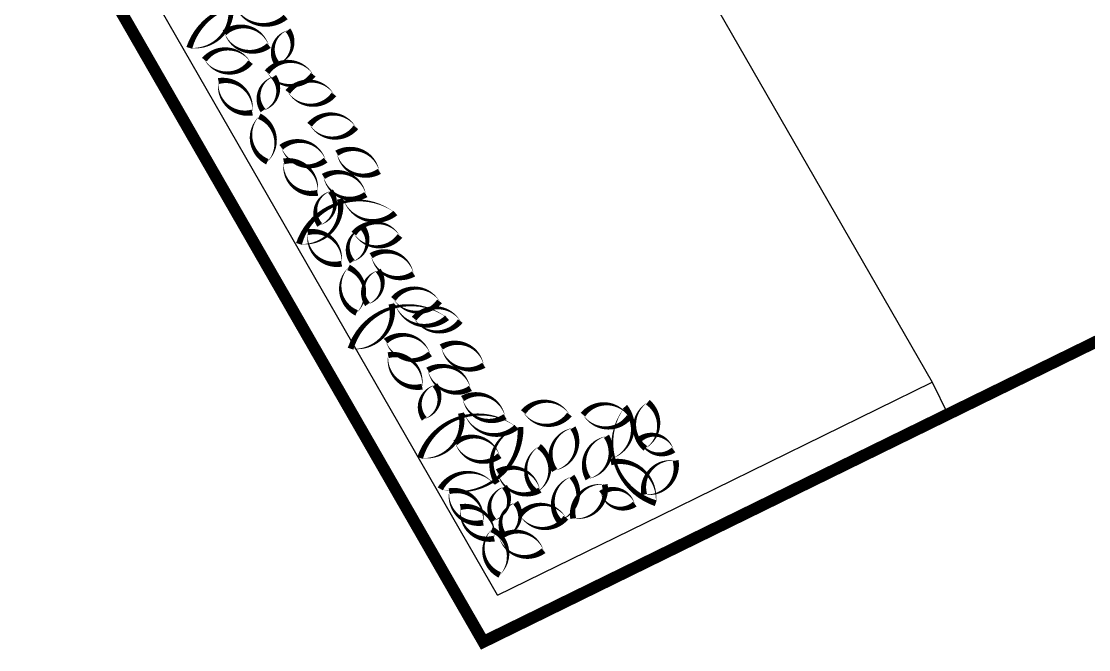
# Model space of a CAD drawing. Header units: millimetres. Extents: x 1754 to 2064, y 960 to 1845.
# Drawn here: x 1906.03 to 1915.01, y 1755.46 to 1760.75 of the extents above; entities that cross this region are included whole.
import ezdxf

# ---------------------------------------------------------------- set-up
doc = ezdxf.new("R2010")
doc.units = ezdxf.units.MM
for name, color, linetype in [('pohled', 4, 'Continuous'), ('SRAFY-TERÉN', 252, 'Continuous'), ('zariz.predmety', 203, 'Continuous'), ('ZDIVO', 1, 'Continuous')]:
    doc.layers.add(name, color=color, linetype=linetype)

msp = doc.modelspace()

# ---------------------------------------------------------------- linework, layer by layer
at = {"layer": 'pohled', "const_width": 0.1}
msp.add_lwpolyline([(1907.9987, 1802.5456), (1900.5371, 1799.6805), (1879.3548, 1789.905), (1883.3991, 1787.5601), (1888.6635, 1784.7141), (1898.9859, 1774.5502), (1909.9184, 1755.5252), (1926.9549, 1763.8769)], close=True, dxfattribs=at)
at = {"layer": 'SRAFY-TERÉN'}
msp.add_line((1910.8902, 1762.589), (1913.6938, 1757.7101), dxfattribs=at)
at = {"layer": 'zariz.predmety', "color": 253, "linetype": 'Continuous', "ltscale": 0.001}
for points in [[(1907.4442, 1760.5257, 0, 0, 0.520567), (1907.4442, 1760.5257, 0, 0.05, 0.520567), (1907.7884, 1760.9032, 0, 0.05, 0.520567), (1907.8193, 1760.8962, 0, 0.05, 0.520567), (1908.2556, 1760.7858, 0, 0.05, 0.520567), (1907.4442, 1760.5257, 0.05, 0.05, 0)], [(1908.114, 1760.5451, 0, 0, 0.520567), (1908.114, 1760.5451, 0, 0.05, 0.520567), (1907.7403, 1760.653, 0, 0.05, 0.520567), (1908.114, 1760.5451, 0.05, 0.05, 0)], [(1908.2749, 1760.6742, 0, 0, 0.520567), (1908.2749, 1760.6742, 0, 0.05, 0.520567), (1908.1852, 1760.3891, 0, 0.05, 0.520567), (1908.2749, 1760.6742, 0.05, 0.05, 0)], [(1908.2749, 1760.6742, 0, 0, 0.520567), (1908.2749, 1760.6742, 0, 0.05, 0.520567), (1908.1852, 1760.3891, 0, 0.05, 0.520567), (1908.2749, 1760.6742, 0.05, 0.05, 0)], [(1907.5713, 1760.4255, 0, 0, 0.520567), (1907.5713, 1760.4255, 0, 0.05, 0.520567), (1907.9597, 1760.4048, 0, 0.05, 0.520567), (1907.5713, 1760.4255, 0.05, 0.05, 0)], [(1908.0984, 1760.3204, 0, 0, 0.520567), (1908.0984, 1760.3204, 0, 0.05, 0.520567), (1908.4869, 1760.2997, 0, 0.05, 0.520567), (1908.0984, 1760.3204, 0.05, 0.05, 0)], [(1907.6897, 1760.246, 0, 0, 0.520567), (1907.6897, 1760.246, 0, 0.05, 0.520567), (1907.9745, 1759.9811, 0, 0.05, 0.520567), (1907.6897, 1760.246, 0.05, 0.05, 0)], [(1908.1546, 1760.2834, 0, 0, 0.520567), (1908.1546, 1760.2834, 0, 0.05, 0.520567), (1908.0648, 1759.9984, 0, 0.05, 0.520567), (1908.1546, 1760.2834, 0.05, 0.05, 0)], [(1908.2732, 1760.1545, 0, 0, 0.520567), (1908.2732, 1760.1545, 0, 0.05, 0.520567), (1908.6617, 1760.1338, 0, 0.05, 0.520567), (1908.2732, 1760.1545, 0.05, 0.05, 0)], [(1908.2732, 1760.1545, 0, 0, 0.520567), (1908.2732, 1760.1545, 0, 0.05, 0.520567), (1908.6617, 1760.1338, 0, 0.05, 0.520567), (1908.2732, 1760.1545, 0.05, 0.05, 0)], [(1908.0333, 1759.9501, 0, 0, 0.520567), (1908.0333, 1759.9501, 0, 0.05, 0.520567), (1908.1012, 1759.5671, 0, 0.05, 0.520567), (1908.0333, 1759.9501, 0.05, 0.05, 0)], [(1908.4574, 1759.8779, 0, 0, 0.520567), (1908.4574, 1759.8779, 0, 0.05, 0.520567), (1908.8459, 1759.8572, 0, 0.05, 0.520567), (1908.4574, 1759.8779, 0.05, 0.05, 0)], [(1908.4574, 1759.8779, 0, 0, 0.520567), (1908.4574, 1759.8779, 0, 0.05, 0.520567), (1908.8459, 1759.8572, 0, 0.05, 0.520567), (1908.4574, 1759.8779, 0.05, 0.05, 0)], [(1908.5916, 1759.5807, 0, 0, 0.520567), (1908.5916, 1759.5807, 0, 0.05, 0.520567), (1908.2179, 1759.6887, 0, 0.05, 0.520567), (1908.5916, 1759.5807, 0.05, 0.05, 0)], [(1909.0433, 1759.4857, 0, 0, 0.520567), (1909.0433, 1759.4857, 0, 0.05, 0.520567), (1908.6857, 1759.6388, 0, 0.05, 0.520567), (1909.0433, 1759.4857, 0.05, 0.05, 0)], [(1909.0433, 1759.4857, 0, 0, 0.520567), (1909.0433, 1759.4857, 0, 0.05, 0.520567), (1908.6857, 1759.6388, 0, 0.05, 0.520567), (1909.0433, 1759.4857, 0.05, 0.05, 0)], [(1908.2389, 1759.5699, 0, 0, 0.520567), (1908.2389, 1759.5699, 0, 0.05, 0.520567), (1908.5237, 1759.3051, 0, 0.05, 0.520567), (1908.2389, 1759.5699, 0.05, 0.05, 0)], [(1908.9305, 1759.2904, 0, 0, 0.520567), (1908.9305, 1759.2904, 0, 0.05, 0.520567), (1908.5729, 1759.4435, 0, 0.05, 0.520567), (1908.9305, 1759.2904, 0.05, 0.05, 0)], [(1908.6322, 1759.3191, 0, 0, 0.520567), (1908.6322, 1759.3191, 0, 0.05, 0.520567), (1908.5424, 1759.034, 0, 0.05, 0.520567), (1908.6322, 1759.3191, 0.05, 0.05, 0)], [(1908.3667, 1758.8755, 0, 0, 0.520567), (1908.3667, 1758.8755, 0, 0.05, 0.520567), (1908.7109, 1759.2529, 0, 0.05, 0.520567), (1908.7418, 1759.246, 0, 0.05, 0.520567), (1909.1781, 1759.1356, 0, 0.05, 0.520567), (1908.3667, 1758.8755, 0.05, 0.05, 0)], [(1908.8283, 1758.9628, 0, 0, 0.520567), (1908.8283, 1758.9628, 0, 0.05, 0.520567), (1909.2167, 1758.9422, 0, 0.05, 0.520567), (1908.8283, 1758.9628, 0.05, 0.05, 0)], [(1908.4405, 1758.9733, 0, 0, 0.520567), (1908.4405, 1758.9733, 0, 0.05, 0.520567), (1908.7253, 1758.7084, 0, 0.05, 0.520567), (1908.4405, 1758.9733, 0.05, 0.05, 0)], [(1908.9053, 1759.0108, 0, 0, 0.520567), (1908.9053, 1759.0108, 0, 0.05, 0.520567), (1908.8156, 1758.7258, 0, 0.05, 0.520567), (1908.9053, 1759.0108, 0.05, 0.05, 0)], [(1909.3319, 1758.6233, 0, 0, 0.520567), (1909.3319, 1758.6233, 0, 0.05, 0.520567), (1908.9743, 1758.7764, 0, 0.05, 0.520567), (1909.3319, 1758.6233, 0.05, 0.05, 0)], [(1909.3319, 1758.6233, 0, 0, 0.520567), (1909.3319, 1758.6233, 0, 0.05, 0.520567), (1908.9743, 1758.7764, 0, 0.05, 0.520567), (1909.3319, 1758.6233, 0.05, 0.05, 0)], [(1908.7841, 1758.6774, 0, 0, 0.520567), (1908.7841, 1758.6774, 0, 0.05, 0.520567), (1908.852, 1758.2944, 0, 0.05, 0.520567), (1908.7841, 1758.6774, 0.05, 0.05, 0)], [(1909.0336, 1758.6519, 0, 0, 0.520567), (1909.0336, 1758.6519, 0, 0.05, 0.520567), (1908.9439, 1758.3669, 0, 0.05, 0.520567), (1909.0336, 1758.6519, 0.05, 0.05, 0)], [(1909.1617, 1758.4123, 0, 0, 0.520567), (1909.1617, 1758.4123, 0, 0.05, 0.520567), (1909.5501, 1758.3916, 0, 0.05, 0.520567), (1909.1617, 1758.4123, 0.05, 0.05, 0)], [(1909.1617, 1758.4123, 0, 0, 0.520567), (1909.1617, 1758.4123, 0, 0.05, 0.520567), (1909.5501, 1758.3916, 0, 0.05, 0.520567), (1909.1617, 1758.4123, 0.05, 0.05, 0)], [(1908.8016, 1757.9931, 0, 0, 0.520567), (1908.8016, 1757.9931, 0, 0.05, 0.520567), (1909.1458, 1758.3706, 0, 0.05, 0.520567), (1909.1767, 1758.3637, 0, 0.05, 0.520567), (1909.613, 1758.2532, 0, 0.05, 0.520567), (1908.8016, 1757.9931, 0.05, 0.05, 0)], [(1909.3365, 1758.2464, 0, 0, 0.520567), (1909.3365, 1758.2464, 0, 0.05, 0.520567), (1909.7249, 1758.2257, 0, 0.05, 0.520567), (1909.3365, 1758.2464, 0.05, 0.05, 0)], [(1909.3365, 1758.2464, 0, 0, 0.520567), (1909.3365, 1758.2464, 0, 0.05, 0.520567), (1909.7249, 1758.2257, 0, 0.05, 0.520567), (1909.3365, 1758.2464, 0.05, 0.05, 0)], [(1909.4707, 1757.9492, 0, 0, 0.520567), (1909.4707, 1757.9492, 0, 0.05, 0.520567), (1909.097, 1758.0572, 0, 0.05, 0.520567), (1909.4707, 1757.9492, 0.05, 0.05, 0)], [(1909.9224, 1757.8542, 0, 0, 0.520567), (1909.9224, 1757.8542, 0, 0.05, 0.520567), (1909.5648, 1758.0073, 0, 0.05, 0.520567), (1909.9224, 1757.8542, 0.05, 0.05, 0)], [(1909.9224, 1757.8542, 0, 0, 0.520567), (1909.9224, 1757.8542, 0, 0.05, 0.520567), (1909.5648, 1758.0073, 0, 0.05, 0.520567), (1909.9224, 1757.8542, 0.05, 0.05, 0)], [(1909.118, 1757.9385, 0, 0, 0.520567), (1909.118, 1757.9385, 0, 0.05, 0.520567), (1909.4028, 1757.6736, 0, 0.05, 0.520567), (1909.118, 1757.9385, 0.05, 0.05, 0)], [(1909.8095, 1757.6589, 0, 0, 0.520567), (1909.8095, 1757.6589, 0, 0.05, 0.520567), (1909.4519, 1757.812, 0, 0.05, 0.520567), (1909.8095, 1757.6589, 0.05, 0.05, 0)], [(1909.8095, 1757.6589, 0, 0, 0.520567), (1909.8095, 1757.6589, 0, 0.05, 0.520567), (1909.4519, 1757.812, 0, 0.05, 0.520567), (1909.8095, 1757.6589, 0.05, 0.05, 0)], [(1909.5113, 1757.6876, 0, 0, 0.520567), (1909.5113, 1757.6876, 0, 0.05, 0.520567), (1909.4215, 1757.4025, 0, 0.05, 0.520567), (1909.5113, 1757.6876, 0.05, 0.05, 0)], [(1909.7438, 1757.5739, 0, 0, 0.520567), (1909.7438, 1757.5739, 0, 0.05, 0.520567), (1910.1014, 1757.4208, 0, 0.05, 0.520567), (1909.7438, 1757.5739, 0.05, 0.05, 0)], [(1909.7438, 1757.5739, 0, 0, 0.520567), (1909.7438, 1757.5739, 0, 0.05, 0.520567), (1910.1014, 1757.4208, 0, 0.05, 0.520567), (1909.7438, 1757.5739, 0.05, 0.05, 0)], [(1910.2544, 1757.4598, 0, 0, 0.520567), (1910.2544, 1757.4598, 0, 0.05, 0.520567), (1910.6428, 1757.4391, 0, 0.05, 0.520567), (1910.2544, 1757.4598, 0.05, 0.05, 0)], [(1910.7566, 1757.4381, 0, 0, 0.520567), (1910.7566, 1757.4381, 0, 0.05, 0.520567), (1911.1451, 1757.4174, 0, 0.05, 0.520567), (1910.7566, 1757.4381, 0.05, 0.05, 0)], [(1911.2816, 1757.1541, 0, 0, 0.520567), (1911.2816, 1757.1541, 0, 0.05, 0.520567), (1911.3023, 1757.5425, 0, 0.05, 0.520567), (1911.2816, 1757.1541, 0.05, 0.05, 0)], [(1911.2816, 1757.1541, 0, 0, 0.520567), (1911.2816, 1757.1541, 0, 0.05, 0.520567), (1911.3023, 1757.5425, 0, 0.05, 0.520567), (1911.2816, 1757.1541, 0.05, 0.05, 0)], [(1909.386, 1757.0735, 0, 0, 0.520567), (1909.386, 1757.0735, 0, 0.05, 0.520567), (1909.7302, 1757.451, 0, 0.05, 0.520567), (1909.7611, 1757.444, 0, 0.05, 0.520567), (1910.1974, 1757.3336, 0, 0.05, 0.520567), (1909.386, 1757.0735, 0.05, 0.05, 0)], [(1911.369, 1756.6925, 0, 0, 0.520567), (1911.369, 1756.6925, 0, 0.05, 0.520567), (1910.9915, 1757.0366, 0, 0.05, 0.520567), (1910.9984, 1757.0676, 0, 0.05, 0.520567), (1911.1089, 1757.5039, 0, 0.05, 0.520567), (1911.369, 1756.6925, 0.05, 0.05, 0)], [(1911.369, 1756.6925, 0, 0, 0.520567), (1911.369, 1756.6925, 0, 0.05, 0.520567), (1910.9915, 1757.0366, 0, 0.05, 0.520567), (1910.9984, 1757.0676, 0, 0.05, 0.520567), (1911.1089, 1757.5039, 0, 0.05, 0.520567), (1911.369, 1756.6925, 0.05, 0.05, 0)], [(1910.2309, 1757.3333, 0, 0, 0.520567), (1910.2309, 1757.3333, 0, 0.05, 0.520567), (1910.0353, 1756.8614, 0, 0.05, 0.520567), (1910.0038, 1756.8574, 0, 0.05, 0.520567), (1909.556, 1756.8132, 0, 0.05, 0.520567), (1910.2309, 1757.3333, 0.05, 0.05, 0)], [(1910.0557, 1757.0929, 0, 0, 0.520567), (1910.0557, 1757.0929, 0, 0.05, 0.520567), (1909.682, 1757.2009, 0, 0.05, 0.520567), (1910.0557, 1757.0929, 0.05, 0.05, 0)], [(1910.6719, 1757.3264, 0, 0, 0.520567), (1910.6719, 1757.3264, 0, 0.05, 0.520567), (1910.5188, 1756.9689, 0, 0.05, 0.520567), (1910.6719, 1757.3264, 0.05, 0.05, 0)], [(1910.6719, 1757.3264, 0, 0, 0.520567), (1910.6719, 1757.3264, 0, 0.05, 0.520567), (1910.5188, 1756.9689, 0, 0.05, 0.520567), (1910.6719, 1757.3264, 0.05, 0.05, 0)], [(1910.954, 1757.2562, 0, 0, 0.520567), (1910.954, 1757.2562, 0, 0.05, 0.520567), (1910.8009, 1756.8986, 0, 0.05, 0.520567), (1910.954, 1757.2562, 0.05, 0.05, 0)], [(1910.954, 1757.2562, 0, 0, 0.520567), (1910.954, 1757.2562, 0, 0.05, 0.520567), (1910.8009, 1756.8986, 0, 0.05, 0.520567), (1910.954, 1757.2562, 0.05, 0.05, 0)], [(1911.2336, 1757.2311, 0, 0, 0.520567), (1911.2336, 1757.2311, 0, 0.05, 0.520567), (1911.5187, 1757.1414, 0, 0.05, 0.520567), (1911.2336, 1757.2311, 0.05, 0.05, 0)], [(1911.2336, 1757.2311, 0, 0, 0.520567), (1911.2336, 1757.2311, 0, 0.05, 0.520567), (1911.5187, 1757.1414, 0, 0.05, 0.520567), (1911.2336, 1757.2311, 0.05, 0.05, 0)], [(1910.3665, 1756.7832, 0, 0, 0.520567), (1910.3665, 1756.7832, 0, 0.05, 0.520567), (1910.3872, 1757.1716, 0, 0.05, 0.520567), (1910.3665, 1756.7832, 0.05, 0.05, 0)], [(1910.3665, 1756.7832, 0, 0, 0.520567), (1910.3665, 1756.7832, 0, 0.05, 0.520567), (1910.3872, 1757.1716, 0, 0.05, 0.520567), (1910.3665, 1756.7832, 0.05, 0.05, 0)], [(1910.3946, 1756.8026, 0, 0, 0.520567), (1910.3946, 1756.8026, 0, 0.05, 0.520567), (1910.037, 1756.9557, 0, 0.05, 0.520567), (1910.3946, 1756.8026, 0.05, 0.05, 0)], [(1910.3946, 1756.8026, 0, 0, 0.520567), (1910.3946, 1756.8026, 0, 0.05, 0.520567), (1910.037, 1756.9557, 0, 0.05, 0.520567), (1910.3946, 1756.8026, 0.05, 0.05, 0)], [(1911.2711, 1756.7662, 0, 0, 0.520567), (1911.2711, 1756.7662, 0, 0.05, 0.520567), (1911.536, 1757.0511, 0, 0.05, 0.520567), (1911.2711, 1756.7662, 0.05, 0.05, 0)], [(1911.2711, 1756.7662, 0, 0, 0.520567), (1911.2711, 1756.7662, 0, 0.05, 0.520567), (1911.536, 1757.0511, 0, 0.05, 0.520567), (1911.2711, 1756.7662, 0.05, 0.05, 0)], [(1910.6637, 1756.9173, 0, 0, 0.520567), (1910.6637, 1756.9173, 0, 0.05, 0.520567), (1910.5558, 1756.5436, 0, 0.05, 0.520567), (1910.6637, 1756.9173, 0.05, 0.05, 0)], [(1910.6637, 1756.9173, 0, 0, 0.520567), (1910.6637, 1756.9173, 0, 0.05, 0.520567), (1910.5558, 1756.5436, 0, 0.05, 0.520567), (1910.6637, 1756.9173, 0.05, 0.05, 0)], [(1910.0963, 1756.8312, 0, 0, 0.520567), (1910.0963, 1756.8312, 0, 0.05, 0.520567), (1910.0066, 1756.5462, 0, 0.05, 0.520567), (1910.0963, 1756.8312, 0.05, 0.05, 0)], [(1910.6745, 1756.5646, 0, 0, 0.520567), (1910.6745, 1756.5646, 0, 0.05, 0.520567), (1910.9394, 1756.8495, 0, 0.05, 0.520567), (1910.6745, 1756.5646, 0.05, 0.05, 0)], [(1910.6745, 1756.5646, 0, 0, 0.520567), (1910.6745, 1756.5646, 0, 0.05, 0.520567), (1910.9394, 1756.8495, 0, 0.05, 0.520567), (1910.6745, 1756.5646, 0.05, 0.05, 0)], [(1910.9077, 1756.775, 0, 0, 0.520567), (1910.9077, 1756.775, 0, 0.05, 0.520567), (1911.1928, 1756.6852, 0, 0.05, 0.520567), (1910.9077, 1756.775, 0.05, 0.05, 0)], [(1910.9077, 1756.775, 0, 0, 0.520567), (1910.9077, 1756.775, 0, 0.05, 0.520567), (1911.1928, 1756.6852, 0, 0.05, 0.520567), (1910.9077, 1756.775, 0.05, 0.05, 0)], [(1909.6314, 1756.7938, 0, 0, 0.520567), (1909.6314, 1756.7938, 0, 0.05, 0.520567), (1909.9163, 1756.5289, 0, 0.05, 0.520567), (1909.6314, 1756.7938, 0.05, 0.05, 0)], [(1909.7252, 1756.6598, 0, 0, 0.520567), (1909.7252, 1756.6598, 0, 0.05, 0.520567), (1910.01, 1756.3949, 0, 0.05, 0.520567), (1909.7252, 1756.6598, 0.05, 0.05, 0)], [(1910.19, 1756.6973, 0, 0, 0.520567), (1910.19, 1756.6973, 0, 0.05, 0.520567), (1910.1003, 1756.4123, 0, 0.05, 0.520567), (1910.19, 1756.6973, 0.05, 0.05, 0)], [(1910.19, 1756.6973, 0, 0, 0.520567), (1910.19, 1756.6973, 0, 0.05, 0.520567), (1910.1003, 1756.4123, 0, 0.05, 0.520567), (1910.19, 1756.6973, 0.05, 0.05, 0)], [(1910.2244, 1756.5916, 0, 0, 0.520567), (1910.2244, 1756.5916, 0, 0.05, 0.520567), (1910.6128, 1756.5709, 0, 0.05, 0.520567), (1910.2244, 1756.5916, 0.05, 0.05, 0)], [(1910.2244, 1756.5916, 0, 0, 0.520567), (1910.2244, 1756.5916, 0, 0.05, 0.520567), (1910.6128, 1756.5709, 0, 0.05, 0.520567), (1910.2244, 1756.5916, 0.05, 0.05, 0)], [(1909.9888, 1756.4716, 0, 0, 0.520567), (1909.9888, 1756.4716, 0, 0.05, 0.520567), (1910.0567, 1756.0885, 0, 0.05, 0.520567), (1909.9888, 1756.4716, 0.05, 0.05, 0)], [(1910.4255, 1756.2931, 0, 0, 0.520567), (1910.4255, 1756.2931, 0, 0.05, 0.520567), (1910.0518, 1756.4011, 0, 0.05, 0.520567), (1910.4255, 1756.2931, 0.05, 0.05, 0)]]:
    msp.add_lwpolyline(points, format="xyseb", close=True, dxfattribs=at)
at = {"layer": 'ZDIVO'}
for p, q in [((1909.9184, 1755.5252), (1898.9859, 1774.5502)), ((1910.0385, 1755.9183), (1904.0143, 1766.4017)), ((1911.4097, 1756.5904), (1913.6938, 1757.7101)), ((1913.6938, 1757.7101), (1913.8259, 1757.4408)), ((1909.9184, 1755.5252), (1913.4347, 1757.249)), ((1910.0385, 1755.9183), (1911.4097, 1756.5904)), ((1910.1778, 1755.6758), (1909.9184, 1755.5252)), ((1910.1785, 1755.6747), (1910.1778, 1755.6758))]:
    msp.add_line(p, q, dxfattribs=at)

doc.saveas('drawing.dxf')
